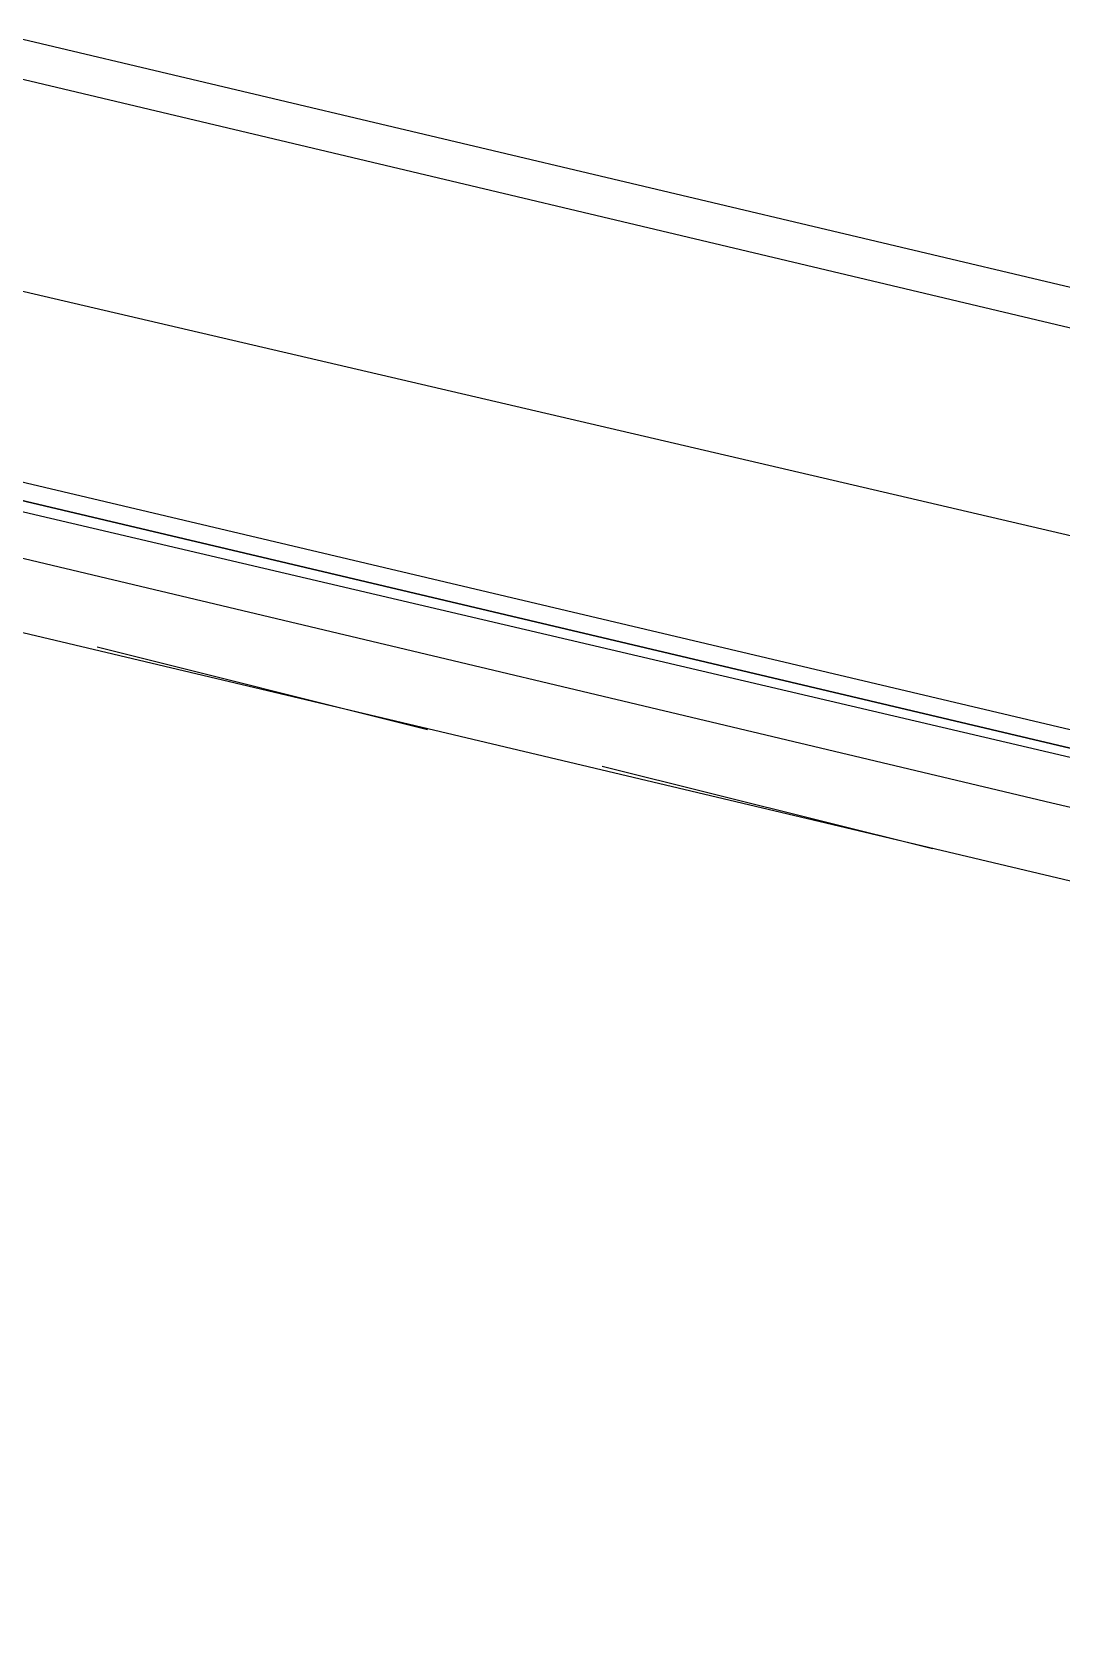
# Model space of a CAD drawing. Header units: feet. Extents: x -84 to 198, y -22 to 181.
# Drawn here: x 128.065 to 129.56, y 122.818 to 125.138 of the extents above; entities that cross this region are included whole.
import ezdxf

# ---------------------------------------------------------------- set-up
doc = ezdxf.new("R2010")
doc.units = ezdxf.units.FT
doc.layers.add('A-LINEA', color=7, linetype='CONTINUOUS')

msp = doc.modelspace()

# ---------------------------------------------------------------- linework, layer by layer
at = {"layer": 'A-LINEA'}
for p, q in [((135.4933, 123.3644), (127.6133, 125.2311)), ((127.9333, 125.0978), (134.3333, 123.5778)), ((129.5467, 124.0178), (127.92, 124.4044)), ((127.7467, 124.3378), (134.16, 122.8178)), ((128.64, 124.1244), (128.16, 124.2444)), ((129.3733, 123.9511), (128.8933, 124.0711))]:
    msp.add_line(p, q, dxfattribs=at)
for points in [[(127.8667, 124.8044), (129.64, 124.3911), (130.96, 124.0844)], [(129.5733, 124.1244), (127.88, 124.5244), (127.88, 124.5111), (127.88, 124.4978), (129.5733, 124.0978), (127.88, 124.4978), (127.8667, 124.4844), (129.5733, 124.0844)], [(130.8667, 123.7378), (130.8667, 123.7378), (130.8667, 123.7111), (129.5467, 124.0178)]]:
    msp.add_lwpolyline(points, dxfattribs=at)

doc.saveas('drawing.dxf')
